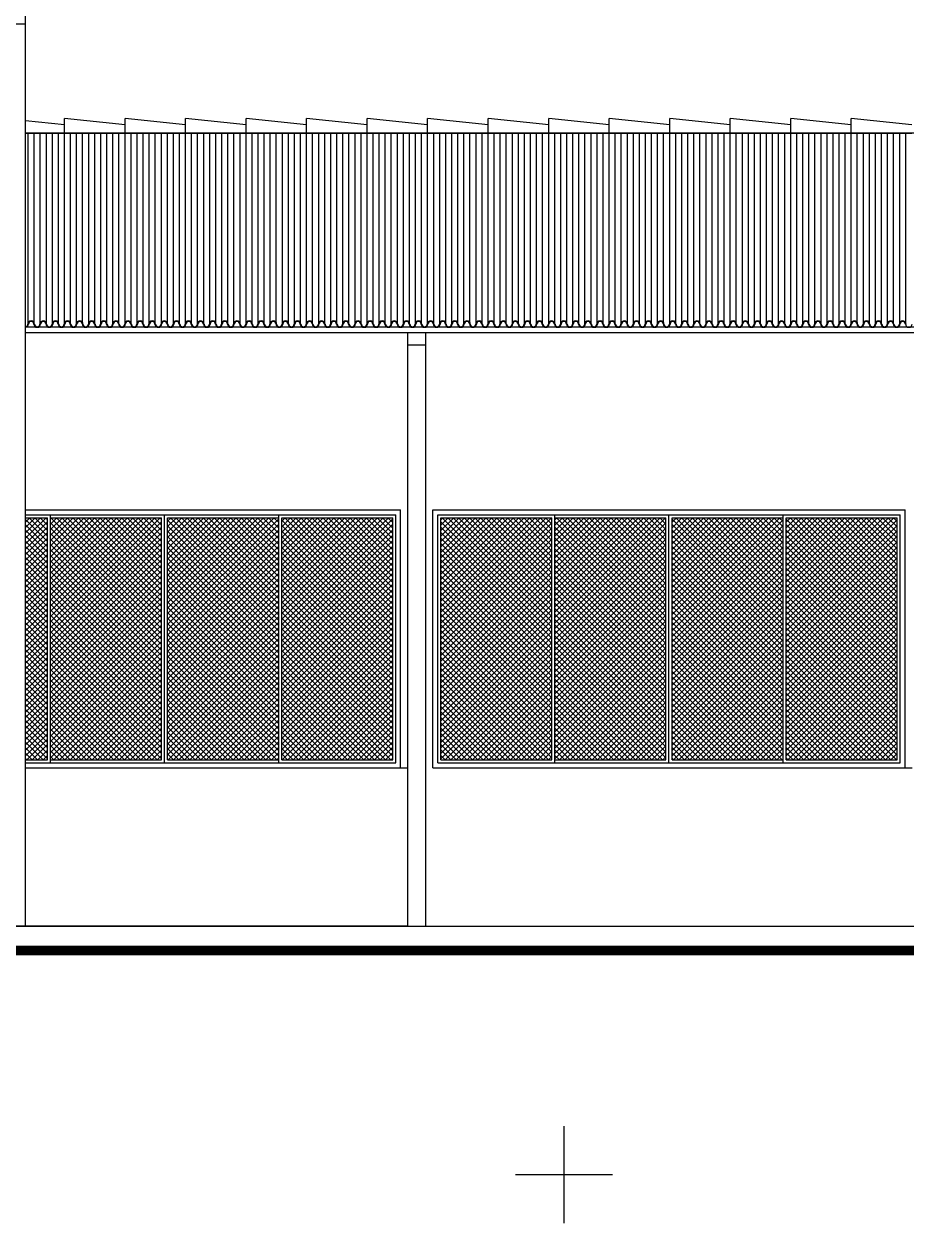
# Model space of a CAD drawing. Extents: x 5924 to 15219, y 2637 to 8140.
# Drawn here: x 7606 to 8335, y 6629 to 7619 of the extents above; entities that cross this region are included whole.
import ezdxf

# ---------------------------------------------------------------- set-up
doc = ezdxf.new("R2010")
doc.units = 0
doc.header["$LTSCALE"] = 35
for name, color, linetype in [('ESPEC', 2, 'CONTINUOUS'), ('ESPECARQ', 2, 'CONTINUOUS'), ('ESTRUT', 12, 'CONTINUOUS'), ('GERAL', 7, 'CONTINUOUS'), ('HACHURA', 13, 'CONTINUOUS'), ('INDCORTE', 2, 'CONTINUOUS'), ('LINVISTA', 13, 'CONTINUOUS'), ('MOBIL', 7, 'CONTINUOUS')]:
    doc.layers.add(name, color=color, linetype=linetype)

msp = doc.modelspace()

# ---------------------------------------------------------------- hatches: boundary and pattern name
at = {"layer": 'HACHURA'}
h = msp.add_hatch(dxfattribs=at)
h.set_pattern_fill('ANSI37', color=256, style=0)
h.paths.add_polyline_path([(7625.637, 7211.358), (7607.465, 7211.358), (7607.465, 7011.358), (7625.637, 7011.358)])
h.paths.add_polyline_path([(7719.887, 7211.358), (7628.137, 7211.358), (7628.137, 7011.358), (7719.887, 7011.358)])
h.paths.add_polyline_path([(7816.637, 7211.358), (7724.887, 7211.358), (7724.887, 7011.358), (7816.637, 7011.358)])
h.paths.add_polyline_path([(7910.887, 7211.358), (7819.137, 7211.358), (7819.137, 7011.358), (7910.887, 7011.358)])
h = msp.add_hatch(dxfattribs=at)
h.set_pattern_fill('ANSI37', color=256, style=0)
h.paths.add_polyline_path([(8042.337, 7211.358), (7950.587, 7211.358), (7950.587, 7011.358), (8042.337, 7011.358)])
h.paths.add_polyline_path([(8136.587, 7211.358), (8044.837, 7211.358), (8044.837, 7011.358), (8136.587, 7011.358)])
h.paths.add_polyline_path([(8233.337, 7211.358), (8141.587, 7211.358), (8141.587, 7011.358), (8233.337, 7011.358)])
h.paths.add_polyline_path([(8327.587, 7211.358), (8235.837, 7211.358), (8235.837, 7011.358), (8327.587, 7011.358)])

# ---------------------------------------------------------------- linework, layer by layer
at = {"layer": 'ESPEC'}
msp.add_line((7607.465, 6873.858), (7607.465, 8077.056), dxfattribs=at)
at = {"layer": 'ESPECARQ'}
for p, q in [((6920.49, 7619.338), (7607.465, 7619.338)), ((7607.465, 7217.858), (7917.387, 7217.858)), ((7607.465, 7213.858), (7913.387, 7213.858)), ((7628.137, 7008.858), (7628.137, 7213.858)), ((7722.387, 7008.858), (7722.387, 7213.858)), ((7816.637, 7008.858), (7816.637, 7213.858)), ((7913.387, 7008.858), (7913.387, 7213.858)), ((7917.387, 7004.858), (7917.387, 7217.858)), ((7944.087, 7217.858), (8334.087, 7217.858)), ((7944.087, 7004.858), (7944.087, 7217.858)), ((7948.087, 7008.858), (7948.087, 7213.858)), ((7948.087, 7213.858), (8330.087, 7213.858)), ((8044.837, 7008.858), (8044.837, 7213.858)), ((8139.087, 7008.858), (8139.087, 7213.858)), ((8233.337, 7008.858), (8233.337, 7213.858)), ((8330.087, 7008.858), (8330.087, 7213.858)), ((8334.087, 7004.858), (8334.087, 7217.858)), ((7607.465, 7211.358), (7625.637, 7211.358)), ((7625.637, 7011.358), (7625.637, 7211.358)), ((7628.137, 7211.358), (7719.887, 7211.358)), ((7719.887, 7011.358), (7719.887, 7211.358)), ((7724.887, 7011.358), (7724.887, 7211.358)), ((7724.887, 7211.358), (7816.637, 7211.358)), ((7819.137, 7011.358), (7819.137, 7211.358)), ((7819.137, 7211.358), (7910.887, 7211.358)), ((7910.887, 7011.358), (7910.887, 7211.358)), ((7950.587, 7211.358), (8042.337, 7211.358)), ((7950.587, 7011.358), (7950.587, 7211.358)), ((8042.337, 7011.358), (8042.337, 7211.358)), ((8044.837, 7211.358), (8136.587, 7211.358)), ((8136.587, 7011.358), (8136.587, 7211.358)), ((8141.587, 7211.358), (8233.337, 7211.358)), ((8141.587, 7011.358), (8141.587, 7211.358)), ((8235.837, 7211.358), (8327.587, 7211.358)), ((8235.837, 7011.358), (8235.837, 7211.358)), ((8327.587, 7011.358), (8327.587, 7211.358)), ((7607.465, 7011.358), (7625.637, 7011.358)), ((7607.465, 7008.858), (7913.387, 7008.858)), ((7607.465, 7004.858), (7917.387, 7004.858)), ((7628.137, 7011.358), (7719.887, 7011.358)), ((7724.887, 7011.358), (7816.637, 7011.358)), ((7819.137, 7011.358), (7910.887, 7011.358)), ((7944.087, 7004.858), (8334.087, 7004.858)), ((7948.087, 7008.858), (8330.087, 7008.858)), ((7950.587, 7011.358), (8042.337, 7011.358)), ((8044.837, 7011.358), (8136.587, 7011.358)), ((8141.587, 7011.358), (8233.337, 7011.358)), ((8235.837, 7011.358), (8327.587, 7011.358))]:
    msp.add_line(p, q, dxfattribs=at)
at = {"layer": 'ESTRUT'}
for p, q in [((7923.239, 6873.858), (7923.239, 7364.056)), ((7938.239, 6873.858), (7938.239, 7364.056)), ((7938.239, 7353.858), (7923.239, 7353.858)), ((7089.693, 6873.858), (11271.839, 6873.858))]:
    msp.add_line(p, q, dxfattribs=at)
at = {"layer": 'ESTRUT', "const_width": 8}
msp.add_lwpolyline([(6389.693, 6853.858), (12216.59, 6853.858)], dxfattribs=at)
at = {"layer": 'GERAL'}
for p, q in [((7639.693, 7536.073), (7607.465, 7539.423)), ((7689.693, 7536.073), (7639.693, 7541.271)), ((7639.693, 7529.073), (7639.693, 7541.271)), ((7739.693, 7536.073), (7689.693, 7541.271)), ((7689.693, 7529.073), (7689.693, 7541.271)), ((7789.693, 7536.073), (7739.693, 7541.271)), ((7739.693, 7529.073), (7739.693, 7541.271)), ((7839.693, 7536.073), (7789.693, 7541.271)), ((7789.693, 7529.073), (7789.693, 7541.271)), ((7889.693, 7536.073), (7839.693, 7541.271)), ((7839.693, 7529.073), (7839.693, 7541.271)), ((7939.693, 7536.073), (7889.693, 7541.271)), ((7889.693, 7529.073), (7889.693, 7541.271)), ((7989.693, 7536.073), (7939.693, 7541.271)), ((7939.693, 7529.073), (7939.693, 7541.271)), ((8039.693, 7536.073), (7989.693, 7541.271)), ((7989.693, 7529.073), (7989.693, 7541.271)), ((8089.693, 7536.073), (8039.693, 7541.271)), ((8039.693, 7529.073), (8039.693, 7541.271)), ((8139.693, 7536.073), (8089.693, 7541.271)), ((8089.693, 7529.073), (8089.693, 7541.271)), ((8189.693, 7536.073), (8139.693, 7541.271)), ((8139.693, 7529.073), (8139.693, 7541.271)), ((8239.693, 7536.073), (8189.693, 7541.271)), ((8189.693, 7529.073), (8189.693, 7541.271)), ((8289.693, 7536.073), (8239.693, 7541.271)), ((8239.693, 7529.073), (8239.693, 7541.271)), ((8339.693, 7536.073), (8289.693, 7541.271)), ((8289.693, 7529.073), (8289.693, 7541.271)), ((7639.693, 7529.073), (7639.693, 7536.073)), ((7689.693, 7529.073), (7689.693, 7536.073)), ((7739.693, 7529.073), (7739.693, 7536.073)), ((7789.693, 7529.073), (7789.693, 7536.073)), ((7839.693, 7529.073), (7839.693, 7536.073)), ((7889.693, 7529.073), (7889.693, 7536.073)), ((7939.693, 7529.073), (7939.693, 7536.073)), ((7989.693, 7529.073), (7989.693, 7536.073)), ((8039.693, 7529.073), (8039.693, 7536.073)), ((8089.693, 7529.073), (8089.693, 7536.073)), ((8139.693, 7529.073), (8139.693, 7536.073)), ((8189.693, 7529.073), (8189.693, 7536.073)), ((8239.693, 7529.073), (8239.693, 7536.073)), ((8289.693, 7529.073), (8289.693, 7536.073)), ((7607.465, 7529.073), (7639.693, 7529.073)), ((7639.693, 7529.073), (7689.693, 7529.073)), ((7689.693, 7529.073), (7739.693, 7529.073)), ((7739.693, 7529.073), (7789.693, 7529.073)), ((7789.693, 7529.073), (7839.693, 7529.073)), ((7839.693, 7529.073), (7889.693, 7529.073)), ((7889.693, 7529.073), (7939.693, 7529.073)), ((7939.693, 7529.073), (7989.693, 7529.073)), ((7989.693, 7529.073), (8039.693, 7529.073)), ((8039.693, 7529.073), (8089.693, 7529.073)), ((8089.693, 7529.073), (8139.693, 7529.073)), ((8139.693, 7529.073), (8189.693, 7529.073)), ((8189.693, 7529.073), (8239.693, 7529.073)), ((8239.693, 7529.073), (8289.693, 7529.073)), ((8289.693, 7529.073), (8339.693, 7529.073))]:
    msp.add_line(p, q, dxfattribs=at)
at = {"layer": 'HACHURA'}
for p, q in [((7609.693, 7371.411), (7609.693, 7373.862)), ((7609.693, 7372.508), (7609.693, 7373.862)), ((7619.693, 7371.411), (7619.693, 7373.862)), ((7619.693, 7372.508), (7619.693, 7373.862)), ((7629.693, 7371.411), (7629.693, 7373.862)), ((7629.693, 7372.508), (7629.693, 7373.862)), ((7639.693, 7371.411), (7639.693, 7373.862)), ((7639.693, 7372.508), (7639.693, 7373.862)), ((7649.693, 7371.411), (7649.693, 7373.862)), ((7649.693, 7372.508), (7649.693, 7373.862)), ((7659.693, 7371.411), (7659.693, 7373.862)), ((7659.693, 7372.508), (7659.693, 7373.862)), ((7669.693, 7371.411), (7669.693, 7373.862)), ((7669.693, 7372.508), (7669.693, 7373.862)), ((7679.693, 7371.411), (7679.693, 7373.862)), ((7679.693, 7372.508), (7679.693, 7373.862)), ((7689.693, 7371.411), (7689.693, 7373.862)), ((7689.693, 7372.508), (7689.693, 7373.862)), ((7699.693, 7371.411), (7699.693, 7373.862)), ((7699.693, 7372.508), (7699.693, 7373.862)), ((7709.693, 7371.411), (7709.693, 7373.862)), ((7709.693, 7372.508), (7709.693, 7373.862)), ((7719.693, 7371.411), (7719.693, 7373.862)), ((7719.693, 7372.508), (7719.693, 7373.862)), ((7729.693, 7371.411), (7729.693, 7373.862)), ((7729.693, 7372.508), (7729.693, 7373.862)), ((7739.693, 7371.411), (7739.693, 7373.862)), ((7739.693, 7372.508), (7739.693, 7373.862)), ((7749.693, 7371.411), (7749.693, 7373.862)), ((7749.693, 7372.508), (7749.693, 7373.862)), ((7759.693, 7371.411), (7759.693, 7373.862)), ((7759.693, 7372.508), (7759.693, 7373.862)), ((7769.693, 7371.411), (7769.693, 7373.862)), ((7769.693, 7372.508), (7769.693, 7373.862)), ((7779.693, 7371.411), (7779.693, 7373.862)), ((7779.693, 7372.508), (7779.693, 7373.862)), ((7789.693, 7371.411), (7789.693, 7373.862)), ((7789.693, 7372.508), (7789.693, 7373.862)), ((7799.693, 7371.411), (7799.693, 7373.862)), ((7799.693, 7372.508), (7799.693, 7373.862)), ((7809.693, 7371.411), (7809.693, 7373.862)), ((7809.693, 7372.508), (7809.693, 7373.862)), ((7819.693, 7371.411), (7819.693, 7373.862)), ((7819.693, 7372.508), (7819.693, 7373.862)), ((7829.693, 7371.411), (7829.693, 7373.862)), ((7829.693, 7372.508), (7829.693, 7373.862)), ((7839.693, 7371.411), (7839.693, 7373.862)), ((7839.693, 7372.508), (7839.693, 7373.862)), ((7849.693, 7371.411), (7849.693, 7373.862)), ((7849.693, 7372.508), (7849.693, 7373.862)), ((7859.693, 7371.411), (7859.693, 7373.862)), ((7859.693, 7372.508), (7859.693, 7373.862)), ((7869.693, 7371.411), (7869.693, 7373.862)), ((7869.693, 7372.508), (7869.693, 7373.862)), ((7879.693, 7371.411), (7879.693, 7373.862)), ((7879.693, 7372.508), (7879.693, 7373.862)), ((7889.693, 7371.411), (7889.693, 7373.862)), ((7889.693, 7372.508), (7889.693, 7373.862)), ((7899.693, 7371.411), (7899.693, 7373.862)), ((7899.693, 7372.508), (7899.693, 7373.862)), ((7909.693, 7371.411), (7909.693, 7373.862)), ((7909.693, 7372.508), (7909.693, 7373.862)), ((7919.693, 7371.411), (7919.693, 7373.862)), ((7919.693, 7372.508), (7919.693, 7373.862)), ((7929.693, 7371.411), (7929.693, 7373.862)), ((7929.693, 7372.508), (7929.693, 7373.862)), ((7939.693, 7371.411), (7939.693, 7373.862)), ((7939.693, 7372.508), (7939.693, 7373.862)), ((7949.693, 7371.411), (7949.693, 7373.862)), ((7949.693, 7372.508), (7949.693, 7373.862)), ((7959.693, 7371.411), (7959.693, 7373.862)), ((7959.693, 7372.508), (7959.693, 7373.862)), ((7969.693, 7371.411), (7969.693, 7373.862)), ((7969.693, 7372.508), (7969.693, 7373.862)), ((7979.693, 7371.411), (7979.693, 7373.862)), ((7979.693, 7372.508), (7979.693, 7373.862)), ((7989.693, 7371.411), (7989.693, 7373.862)), ((7989.693, 7372.508), (7989.693, 7373.862)), ((7999.693, 7371.411), (7999.693, 7373.862)), ((7999.693, 7372.508), (7999.693, 7373.862)), ((8009.693, 7371.411), (8009.693, 7373.862)), ((8009.693, 7372.508), (8009.693, 7373.862)), ((8019.693, 7371.411), (8019.693, 7373.862)), ((8019.693, 7372.508), (8019.693, 7373.862)), ((8029.693, 7371.411), (8029.693, 7373.862)), ((8029.693, 7372.508), (8029.693, 7373.862)), ((8039.693, 7371.411), (8039.693, 7373.862)), ((8039.693, 7372.508), (8039.693, 7373.862)), ((8049.693, 7371.411), (8049.693, 7373.862)), ((8049.693, 7372.508), (8049.693, 7373.862)), ((8059.693, 7371.411), (8059.693, 7373.862)), ((8059.693, 7372.508), (8059.693, 7373.862)), ((8069.693, 7371.411), (8069.693, 7373.862)), ((8069.693, 7372.508), (8069.693, 7373.862)), ((8079.693, 7371.411), (8079.693, 7373.862)), ((8079.693, 7372.508), (8079.693, 7373.862)), ((8089.693, 7371.411), (8089.693, 7373.862)), ((8089.693, 7372.508), (8089.693, 7373.862)), ((8099.693, 7371.411), (8099.693, 7373.862)), ((8099.693, 7372.508), (8099.693, 7373.862)), ((8109.693, 7371.411), (8109.693, 7373.862)), ((8109.693, 7372.508), (8109.693, 7373.862)), ((8119.693, 7371.411), (8119.693, 7373.862)), ((8119.693, 7372.508), (8119.693, 7373.862)), ((8129.693, 7371.411), (8129.693, 7373.862)), ((8129.693, 7372.508), (8129.693, 7373.862)), ((8139.693, 7371.411), (8139.693, 7373.862)), ((8139.693, 7372.508), (8139.693, 7373.862)), ((8149.693, 7371.411), (8149.693, 7373.862)), ((8149.693, 7372.508), (8149.693, 7373.862)), ((8159.693, 7371.411), (8159.693, 7373.862)), ((8159.693, 7372.508), (8159.693, 7373.862)), ((8169.693, 7371.411), (8169.693, 7373.862)), ((8169.693, 7372.508), (8169.693, 7373.862)), ((8179.693, 7371.411), (8179.693, 7373.862)), ((8179.693, 7372.508), (8179.693, 7373.862)), ((8189.693, 7371.411), (8189.693, 7373.862)), ((8189.693, 7372.508), (8189.693, 7373.862)), ((8199.693, 7371.411), (8199.693, 7373.862)), ((8199.693, 7372.508), (8199.693, 7373.862)), ((8209.693, 7371.411), (8209.693, 7373.862)), ((8209.693, 7372.508), (8209.693, 7373.862)), ((8219.693, 7371.411), (8219.693, 7373.862)), ((8219.693, 7372.508), (8219.693, 7373.862)), ((8229.693, 7371.411), (8229.693, 7373.862)), ((8229.693, 7372.508), (8229.693, 7373.862)), ((8239.693, 7371.411), (8239.693, 7373.862)), ((8239.693, 7372.508), (8239.693, 7373.862)), ((8249.693, 7371.411), (8249.693, 7373.862)), ((8249.693, 7372.508), (8249.693, 7373.862)), ((8259.693, 7371.411), (8259.693, 7373.862)), ((8259.693, 7372.508), (8259.693, 7373.862)), ((8269.693, 7371.411), (8269.693, 7373.862)), ((8269.693, 7372.508), (8269.693, 7373.862)), ((8279.693, 7371.411), (8279.693, 7373.862)), ((8279.693, 7372.508), (8279.693, 7373.862)), ((8289.693, 7371.411), (8289.693, 7373.862)), ((8289.693, 7372.508), (8289.693, 7373.862)), ((8299.693, 7371.411), (8299.693, 7373.862)), ((8299.693, 7372.508), (8299.693, 7373.862)), ((8309.693, 7371.411), (8309.693, 7373.862)), ((8309.693, 7372.508), (8309.693, 7373.862)), ((8319.693, 7371.411), (8319.693, 7373.862)), ((8319.693, 7372.508), (8319.693, 7373.862)), ((8329.693, 7371.411), (8329.693, 7373.862)), ((8329.693, 7372.508), (8329.693, 7373.862)), ((7917.387, 7004.858), (7923.239, 7004.858)), ((8334.087, 7004.858), (8339.939, 7004.858)), ((7923.239, 6873.858), (7521.539, 6873.858))]:
    msp.add_line(p, q, dxfattribs=at)
at = {"layer": 'INDCORTE'}
for p, q in [((7609.443, 7371.415), (7609.943, 7371.406)), ((7619.443, 7371.415), (7619.943, 7371.406)), ((7629.443, 7371.415), (7629.943, 7371.406)), ((7639.443, 7371.415), (7639.943, 7371.406)), ((7649.443, 7371.415), (7649.943, 7371.406)), ((7659.443, 7371.415), (7659.943, 7371.406)), ((7669.443, 7371.415), (7669.943, 7371.406)), ((7679.443, 7371.415), (7679.943, 7371.406)), ((7689.443, 7371.415), (7689.943, 7371.406)), ((7699.443, 7371.415), (7699.943, 7371.406)), ((7709.443, 7371.415), (7709.943, 7371.406)), ((7719.443, 7371.415), (7719.943, 7371.406)), ((7729.443, 7371.415), (7729.943, 7371.406)), ((7739.443, 7371.415), (7739.943, 7371.406)), ((7749.443, 7371.415), (7749.943, 7371.406)), ((7759.443, 7371.415), (7759.943, 7371.406)), ((7769.443, 7371.415), (7769.943, 7371.406)), ((7779.443, 7371.415), (7779.943, 7371.406)), ((7789.443, 7371.415), (7789.943, 7371.406)), ((7799.443, 7371.415), (7799.943, 7371.406)), ((7809.443, 7371.415), (7809.943, 7371.406)), ((7819.443, 7371.415), (7819.943, 7371.406)), ((7829.443, 7371.415), (7829.943, 7371.406)), ((7839.443, 7371.415), (7839.943, 7371.406)), ((7849.443, 7371.415), (7849.943, 7371.406)), ((7859.443, 7371.415), (7859.943, 7371.406)), ((7869.443, 7371.415), (7869.943, 7371.406)), ((7879.443, 7371.415), (7879.943, 7371.406)), ((7889.443, 7371.415), (7889.943, 7371.406)), ((7899.443, 7371.415), (7899.943, 7371.406)), ((7909.443, 7371.415), (7909.943, 7371.406)), ((7919.443, 7371.415), (7919.943, 7371.406)), ((7929.443, 7371.415), (7929.943, 7371.406)), ((7939.443, 7371.415), (7939.943, 7371.406)), ((7949.443, 7371.415), (7949.943, 7371.406)), ((7959.443, 7371.415), (7959.943, 7371.406)), ((7969.443, 7371.415), (7969.943, 7371.406)), ((7979.443, 7371.415), (7979.943, 7371.406)), ((7989.443, 7371.415), (7989.943, 7371.406)), ((7999.443, 7371.415), (7999.943, 7371.406)), ((8009.443, 7371.415), (8009.943, 7371.406)), ((8019.443, 7371.415), (8019.943, 7371.406)), ((8029.443, 7371.415), (8029.943, 7371.406)), ((8039.443, 7371.415), (8039.943, 7371.406)), ((8049.443, 7371.415), (8049.943, 7371.406)), ((8059.443, 7371.415), (8059.943, 7371.406)), ((8069.443, 7371.415), (8069.943, 7371.406)), ((8079.443, 7371.415), (8079.943, 7371.406)), ((8089.443, 7371.415), (8089.943, 7371.406)), ((8099.443, 7371.415), (8099.943, 7371.406)), ((8109.443, 7371.415), (8109.943, 7371.406)), ((8119.443, 7371.415), (8119.943, 7371.406)), ((8129.443, 7371.415), (8129.943, 7371.406)), ((8139.443, 7371.415), (8139.943, 7371.406)), ((8149.443, 7371.415), (8149.943, 7371.406)), ((8159.443, 7371.415), (8159.943, 7371.406)), ((8169.443, 7371.415), (8169.943, 7371.406)), ((8179.443, 7371.415), (8179.943, 7371.406)), ((8189.443, 7371.415), (8189.943, 7371.406)), ((8199.443, 7371.415), (8199.943, 7371.406)), ((8209.443, 7371.415), (8209.943, 7371.406)), ((8219.443, 7371.415), (8219.943, 7371.406)), ((8229.443, 7371.415), (8229.943, 7371.406)), ((8239.443, 7371.415), (8239.943, 7371.406)), ((8249.443, 7371.415), (8249.943, 7371.406)), ((8259.443, 7371.415), (8259.943, 7371.406)), ((8269.443, 7371.415), (8269.943, 7371.406)), ((8279.443, 7371.415), (8279.943, 7371.406)), ((8289.443, 7371.415), (8289.943, 7371.406)), ((8299.443, 7371.415), (8299.943, 7371.406)), ((8309.443, 7371.415), (8309.943, 7371.406)), ((8319.443, 7371.415), (8319.943, 7371.406)), ((8329.443, 7371.415), (8329.943, 7371.406)), ((11371.839, 7368.959), (7607.465, 7368.959))]:
    msp.add_line(p, q, dxfattribs=at)
for centre, radius, start, end in [((7607.193, 7371.46), 2.25, 276.961721, 358.876481), ((7607.193, 7371.46), 2.75, 275.691525, 358.876481), ((7612.193, 7371.362), 2.75, 1.123519, 178.876481), ((7612.193, 7371.362), 2.25, 1.123519, 178.876481), ((7617.193, 7371.46), 2.75, 181.123519, 358.876481), ((7617.193, 7371.46), 2.25, 181.123519, 358.876481), ((7622.193, 7371.362), 2.75, 1.123519, 178.876481), ((7622.193, 7371.362), 2.25, 1.123519, 178.876481), ((7627.193, 7371.46), 2.75, 181.123519, 358.876481), ((7627.193, 7371.46), 2.25, 181.123519, 358.876481), ((7632.193, 7371.362), 2.75, 1.123519, 178.876481), ((7632.193, 7371.362), 2.25, 1.123519, 178.876481), ((7637.193, 7371.46), 2.75, 181.123519, 358.876481), ((7637.193, 7371.46), 2.25, 181.123519, 358.876481), ((7642.193, 7371.362), 2.75, 1.123519, 178.876481), ((7642.193, 7371.362), 2.25, 1.123519, 178.876481), ((7647.193, 7371.46), 2.75, 181.123519, 358.876481), ((7647.193, 7371.46), 2.25, 181.123519, 358.876481), ((7652.193, 7371.362), 2.75, 1.123519, 178.876481), ((7652.193, 7371.362), 2.25, 1.123519, 178.876481), ((7657.193, 7371.46), 2.75, 181.123519, 358.876481), ((7657.193, 7371.46), 2.25, 181.123519, 358.876481), ((7662.193, 7371.362), 2.75, 1.123519, 178.876481), ((7662.193, 7371.362), 2.25, 1.123519, 178.876481), ((7667.193, 7371.46), 2.75, 181.123519, 358.876481), ((7667.193, 7371.46), 2.25, 181.123519, 358.876481), ((7672.193, 7371.362), 2.75, 1.123519, 178.876481), ((7672.193, 7371.362), 2.25, 1.123519, 178.876481), ((7677.193, 7371.46), 2.75, 181.123519, 358.876481), ((7677.193, 7371.46), 2.25, 181.123519, 358.876481), ((7682.193, 7371.362), 2.75, 1.123519, 178.876481), ((7682.193, 7371.362), 2.25, 1.123519, 178.876481), ((7687.193, 7371.46), 2.75, 181.123519, 358.876481), ((7687.193, 7371.46), 2.25, 181.123519, 358.876481), ((7692.193, 7371.362), 2.75, 1.123519, 178.876481), ((7692.193, 7371.362), 2.25, 1.123519, 178.876481), ((7697.193, 7371.46), 2.75, 181.123519, 358.876481), ((7697.193, 7371.46), 2.25, 181.123519, 358.876481), ((7702.193, 7371.362), 2.75, 1.123519, 178.876481), ((7702.193, 7371.362), 2.25, 1.123519, 178.876481), ((7707.193, 7371.46), 2.75, 181.123519, 358.876481), ((7707.193, 7371.46), 2.25, 181.123519, 358.876481), ((7712.193, 7371.362), 2.75, 1.123519, 178.876481), ((7712.193, 7371.362), 2.25, 1.123519, 178.876481), ((7717.193, 7371.46), 2.75, 181.123519, 358.876481), ((7717.193, 7371.46), 2.25, 181.123519, 358.876481), ((7722.193, 7371.362), 2.75, 1.123519, 178.876481), ((7722.193, 7371.362), 2.25, 1.123519, 178.876481), ((7727.193, 7371.46), 2.75, 181.123519, 358.876481), ((7727.193, 7371.46), 2.25, 181.123519, 358.876481), ((7732.193, 7371.362), 2.75, 1.123519, 178.876481), ((7732.193, 7371.362), 2.25, 1.123519, 178.876481), ((7737.193, 7371.46), 2.75, 181.123519, 358.876481), ((7737.193, 7371.46), 2.25, 181.123519, 358.876481), ((7742.193, 7371.362), 2.75, 1.123519, 178.876481), ((7742.193, 7371.362), 2.25, 1.123519, 178.876481), ((7747.193, 7371.46), 2.75, 181.123519, 358.876481), ((7747.193, 7371.46), 2.25, 181.123519, 358.876481), ((7752.193, 7371.362), 2.75, 1.123519, 178.876481), ((7752.193, 7371.362), 2.25, 1.123519, 178.876481), ((7757.193, 7371.46), 2.75, 181.123519, 358.876481), ((7757.193, 7371.46), 2.25, 181.123519, 358.876481), ((7762.193, 7371.362), 2.75, 1.123519, 178.876481), ((7762.193, 7371.362), 2.25, 1.123519, 178.876481), ((7767.193, 7371.46), 2.75, 181.123519, 358.876481), ((7767.193, 7371.46), 2.25, 181.123519, 358.876481), ((7772.193, 7371.362), 2.75, 1.123519, 178.876481), ((7772.193, 7371.362), 2.25, 1.123519, 178.876481), ((7777.193, 7371.46), 2.75, 181.123519, 358.876481), ((7777.193, 7371.46), 2.25, 181.123519, 358.876481), ((7782.193, 7371.362), 2.75, 1.123519, 178.876481), ((7782.193, 7371.362), 2.25, 1.123519, 178.876481), ((7787.193, 7371.46), 2.75, 181.123519, 358.876481), ((7787.193, 7371.46), 2.25, 181.123519, 358.876481), ((7792.193, 7371.362), 2.75, 1.123519, 178.876481), ((7792.193, 7371.362), 2.25, 1.123519, 178.876481), ((7797.193, 7371.46), 2.75, 181.123519, 358.876481), ((7797.193, 7371.46), 2.25, 181.123519, 358.876481), ((7802.193, 7371.362), 2.75, 1.123519, 178.876481), ((7802.193, 7371.362), 2.25, 1.123519, 178.876481), ((7807.193, 7371.46), 2.75, 181.123519, 358.876481), ((7807.193, 7371.46), 2.25, 181.123519, 358.876481), ((7812.193, 7371.362), 2.75, 1.123519, 178.876481), ((7812.193, 7371.362), 2.25, 1.123519, 178.876481), ((7817.193, 7371.46), 2.75, 181.123519, 358.876481), ((7817.193, 7371.46), 2.25, 181.123519, 358.876481), ((7822.193, 7371.362), 2.75, 1.123519, 178.876481), ((7822.193, 7371.362), 2.25, 1.123519, 178.876481), ((7827.193, 7371.46), 2.75, 181.123519, 358.876481), ((7827.193, 7371.46), 2.25, 181.123519, 358.876481), ((7832.193, 7371.362), 2.75, 1.123519, 178.876481), ((7832.193, 7371.362), 2.25, 1.123519, 178.876481), ((7837.193, 7371.46), 2.75, 181.123519, 358.876481), ((7837.193, 7371.46), 2.25, 181.123519, 358.876481), ((7842.193, 7371.362), 2.75, 1.123519, 178.876481), ((7842.193, 7371.362), 2.25, 1.123519, 178.876481), ((7847.193, 7371.46), 2.75, 181.123519, 358.876481), ((7847.193, 7371.46), 2.25, 181.123519, 358.876481), ((7852.193, 7371.362), 2.75, 1.123519, 178.876481), ((7852.193, 7371.362), 2.25, 1.123519, 178.876481), ((7857.193, 7371.46), 2.75, 181.123519, 358.876481), ((7857.193, 7371.46), 2.25, 181.123519, 358.876481), ((7862.193, 7371.362), 2.75, 1.123519, 178.876481), ((7862.193, 7371.362), 2.25, 1.123519, 178.876481), ((7867.193, 7371.46), 2.75, 181.123519, 358.876481), ((7867.193, 7371.46), 2.25, 181.123519, 358.876481), ((7872.193, 7371.362), 2.75, 1.123519, 178.876481), ((7872.193, 7371.362), 2.25, 1.123519, 178.876481), ((7877.193, 7371.46), 2.75, 181.123519, 358.876481), ((7877.193, 7371.46), 2.25, 181.123519, 358.876481), ((7882.193, 7371.362), 2.75, 1.123519, 178.876481), ((7882.193, 7371.362), 2.25, 1.123519, 178.876481), ((7887.193, 7371.46), 2.75, 181.123519, 358.876481), ((7887.193, 7371.46), 2.25, 181.123519, 358.876481), ((7892.193, 7371.362), 2.75, 1.123519, 178.876481), ((7892.193, 7371.362), 2.25, 1.123519, 178.876481), ((7897.193, 7371.46), 2.75, 181.123519, 358.876481), ((7897.193, 7371.46), 2.25, 181.123519, 358.876481), ((7902.193, 7371.362), 2.75, 1.123519, 178.876481), ((7902.193, 7371.362), 2.25, 1.123519, 178.876481), ((7907.193, 7371.46), 2.75, 181.123519, 358.876481), ((7907.193, 7371.46), 2.25, 181.123519, 358.876481), ((7912.193, 7371.362), 2.75, 1.123519, 178.876481), ((7912.193, 7371.362), 2.25, 1.123519, 178.876481), ((7917.193, 7371.46), 2.75, 181.123519, 358.876481), ((7917.193, 7371.46), 2.25, 181.123519, 358.876481), ((7922.193, 7371.362), 2.75, 1.123519, 178.876481), ((7922.193, 7371.362), 2.25, 1.123519, 178.876481), ((7927.193, 7371.46), 2.75, 181.123519, 358.876481), ((7927.193, 7371.46), 2.25, 181.123519, 358.876481), ((7932.193, 7371.362), 2.75, 1.123519, 178.876481), ((7932.193, 7371.362), 2.25, 1.123519, 178.876481), ((7937.193, 7371.46), 2.75, 181.123519, 358.876481), ((7937.193, 7371.46), 2.25, 181.123519, 358.876481), ((7942.193, 7371.362), 2.75, 1.123519, 178.876481), ((7942.193, 7371.362), 2.25, 1.123519, 178.876481), ((7947.193, 7371.46), 2.75, 181.123519, 358.876481), ((7947.193, 7371.46), 2.25, 181.123519, 358.876481), ((7952.193, 7371.362), 2.75, 1.123519, 178.876481), ((7952.193, 7371.362), 2.25, 1.123519, 178.876481), ((7957.193, 7371.46), 2.75, 181.123519, 358.876481), ((7957.193, 7371.46), 2.25, 181.123519, 358.876481), ((7962.193, 7371.362), 2.75, 1.123519, 178.876481), ((7962.193, 7371.362), 2.25, 1.123519, 178.876481), ((7967.193, 7371.46), 2.75, 181.123519, 358.876481), ((7967.193, 7371.46), 2.25, 181.123519, 358.876481), ((7972.193, 7371.362), 2.75, 1.123519, 178.876481), ((7972.193, 7371.362), 2.25, 1.123519, 178.876481), ((7977.193, 7371.46), 2.75, 181.123519, 358.876481), ((7977.193, 7371.46), 2.25, 181.123519, 358.876481), ((7982.193, 7371.362), 2.75, 1.123519, 178.876481), ((7982.193, 7371.362), 2.25, 1.123519, 178.876481), ((7987.193, 7371.46), 2.75, 181.123519, 358.876481), ((7987.193, 7371.46), 2.25, 181.123519, 358.876481), ((7992.193, 7371.362), 2.75, 1.123519, 178.876481), ((7992.193, 7371.362), 2.25, 1.123519, 178.876481), ((7997.193, 7371.46), 2.75, 181.123519, 358.876481), ((7997.193, 7371.46), 2.25, 181.123519, 358.876481), ((8002.193, 7371.362), 2.75, 1.123519, 178.876481), ((8002.193, 7371.362), 2.25, 1.123519, 178.876481), ((8007.193, 7371.46), 2.75, 181.123519, 358.876481), ((8007.193, 7371.46), 2.25, 181.123519, 358.876481), ((8012.193, 7371.362), 2.75, 1.123519, 178.876481), ((8012.193, 7371.362), 2.25, 1.123519, 178.876481), ((8017.193, 7371.46), 2.75, 181.123519, 358.876481), ((8017.193, 7371.46), 2.25, 181.123519, 358.876481), ((8022.193, 7371.362), 2.75, 1.123519, 178.876481), ((8022.193, 7371.362), 2.25, 1.123519, 178.876481), ((8027.193, 7371.46), 2.75, 181.123519, 358.876481), ((8027.193, 7371.46), 2.25, 181.123519, 358.876481), ((8032.193, 7371.362), 2.75, 1.123519, 178.876481), ((8032.193, 7371.362), 2.25, 1.123519, 178.876481), ((8037.193, 7371.46), 2.75, 181.123519, 358.876481), ((8037.193, 7371.46), 2.25, 181.123519, 358.876481), ((8042.193, 7371.362), 2.75, 1.123519, 178.876481), ((8042.193, 7371.362), 2.25, 1.123519, 178.876481), ((8047.193, 7371.46), 2.75, 181.123519, 358.876481), ((8047.193, 7371.46), 2.25, 181.123519, 358.876481), ((8052.193, 7371.362), 2.75, 1.123519, 178.876481), ((8052.193, 7371.362), 2.25, 1.123519, 178.876481), ((8057.193, 7371.46), 2.75, 181.123519, 358.876481), ((8057.193, 7371.46), 2.25, 181.123519, 358.876481), ((8062.193, 7371.362), 2.75, 1.123519, 178.876481), ((8062.193, 7371.362), 2.25, 1.123519, 178.876481), ((8067.193, 7371.46), 2.75, 181.123519, 358.876481), ((8067.193, 7371.46), 2.25, 181.123519, 358.876481), ((8072.193, 7371.362), 2.75, 1.123519, 178.876481), ((8072.193, 7371.362), 2.25, 1.123519, 178.876481), ((8077.193, 7371.46), 2.75, 181.123519, 358.876481), ((8077.193, 7371.46), 2.25, 181.123519, 358.876481), ((8082.193, 7371.362), 2.75, 1.123519, 178.876481), ((8082.193, 7371.362), 2.25, 1.123519, 178.876481), ((8087.193, 7371.46), 2.75, 181.123519, 358.876481), ((8087.193, 7371.46), 2.25, 181.123519, 358.876481), ((8092.193, 7371.362), 2.75, 1.123519, 178.876481), ((8092.193, 7371.362), 2.25, 1.123519, 178.876481), ((8097.193, 7371.46), 2.75, 181.123519, 358.876481), ((8097.193, 7371.46), 2.25, 181.123519, 358.876481), ((8102.193, 7371.362), 2.75, 1.123519, 178.876481), ((8102.193, 7371.362), 2.25, 1.123519, 178.876481), ((8107.193, 7371.46), 2.75, 181.123519, 358.876481), ((8107.193, 7371.46), 2.25, 181.123519, 358.876481), ((8112.193, 7371.362), 2.75, 1.123519, 178.876481), ((8112.193, 7371.362), 2.25, 1.123519, 178.876481), ((8117.193, 7371.46), 2.75, 181.123519, 358.876481), ((8117.193, 7371.46), 2.25, 181.123519, 358.876481), ((8122.193, 7371.362), 2.75, 1.123519, 178.876481), ((8122.193, 7371.362), 2.25, 1.123519, 178.876481), ((8127.193, 7371.46), 2.75, 181.123519, 358.876481), ((8127.193, 7371.46), 2.25, 181.123519, 358.876481), ((8132.193, 7371.362), 2.75, 1.123519, 178.876481), ((8132.193, 7371.362), 2.25, 1.123519, 178.876481), ((8137.193, 7371.46), 2.75, 181.123519, 358.876481), ((8137.193, 7371.46), 2.25, 181.123519, 358.876481), ((8142.193, 7371.362), 2.75, 1.123519, 178.876481), ((8142.193, 7371.362), 2.25, 1.123519, 178.876481), ((8147.193, 7371.46), 2.75, 181.123519, 358.876481), ((8147.193, 7371.46), 2.25, 181.123519, 358.876481), ((8152.193, 7371.362), 2.75, 1.123519, 178.876481), ((8152.193, 7371.362), 2.25, 1.123519, 178.876481), ((8157.193, 7371.46), 2.75, 181.123519, 358.876481), ((8157.193, 7371.46), 2.25, 181.123519, 358.876481), ((8162.193, 7371.362), 2.75, 1.123519, 178.876481), ((8162.193, 7371.362), 2.25, 1.123519, 178.876481), ((8167.193, 7371.46), 2.75, 181.123519, 358.876481), ((8167.193, 7371.46), 2.25, 181.123519, 358.876481), ((8172.193, 7371.362), 2.75, 1.123519, 178.876481), ((8172.193, 7371.362), 2.25, 1.123519, 178.876481), ((8177.193, 7371.46), 2.75, 181.123519, 358.876481), ((8177.193, 7371.46), 2.25, 181.123519, 358.876481), ((8182.193, 7371.362), 2.75, 1.123519, 178.876481), ((8182.193, 7371.362), 2.25, 1.123519, 178.876481), ((8187.193, 7371.46), 2.75, 181.123519, 358.876481), ((8187.193, 7371.46), 2.25, 181.123519, 358.876481), ((8192.193, 7371.362), 2.75, 1.123519, 178.876481), ((8192.193, 7371.362), 2.25, 1.123519, 178.876481), ((8197.193, 7371.46), 2.75, 181.123519, 358.876481), ((8197.193, 7371.46), 2.25, 181.123519, 358.876481), ((8202.193, 7371.362), 2.75, 1.123519, 178.876481), ((8202.193, 7371.362), 2.25, 1.123519, 178.876481), ((8207.193, 7371.46), 2.75, 181.123519, 358.876481), ((8207.193, 7371.46), 2.25, 181.123519, 358.876481), ((8212.193, 7371.362), 2.75, 1.123519, 178.876481), ((8212.193, 7371.362), 2.25, 1.123519, 178.876481), ((8217.193, 7371.46), 2.75, 181.123519, 358.876481), ((8217.193, 7371.46), 2.25, 181.123519, 358.876481), ((8222.193, 7371.362), 2.75, 1.123519, 178.876481), ((8222.193, 7371.362), 2.25, 1.123519, 178.876481), ((8227.193, 7371.46), 2.75, 181.123519, 358.876481), ((8227.193, 7371.46), 2.25, 181.123519, 358.876481), ((8232.193, 7371.362), 2.75, 1.123519, 178.876481), ((8232.193, 7371.362), 2.25, 1.123519, 178.876481), ((8237.193, 7371.46), 2.75, 181.123519, 358.876481), ((8237.193, 7371.46), 2.25, 181.123519, 358.876481), ((8242.193, 7371.362), 2.75, 1.123519, 178.876481), ((8242.193, 7371.362), 2.25, 1.123519, 178.876481), ((8247.193, 7371.46), 2.75, 181.123519, 358.876481), ((8247.193, 7371.46), 2.25, 181.123519, 358.876481), ((8252.193, 7371.362), 2.75, 1.123519, 178.876481), ((8252.193, 7371.362), 2.25, 1.123519, 178.876481), ((8257.193, 7371.46), 2.75, 181.123519, 358.876481), ((8257.193, 7371.46), 2.25, 181.123519, 358.876481), ((8262.193, 7371.362), 2.75, 1.123519, 178.876481), ((8262.193, 7371.362), 2.25, 1.123519, 178.876481), ((8267.193, 7371.46), 2.75, 181.123519, 358.876481), ((8267.193, 7371.46), 2.25, 181.123519, 358.876481), ((8272.193, 7371.362), 2.75, 1.123519, 178.876481), ((8272.193, 7371.362), 2.25, 1.123519, 178.876481), ((8277.193, 7371.46), 2.75, 181.123519, 358.876481), ((8277.193, 7371.46), 2.25, 181.123519, 358.876481), ((8282.193, 7371.362), 2.75, 1.123519, 178.876481), ((8282.193, 7371.362), 2.25, 1.123519, 178.876481), ((8287.193, 7371.46), 2.75, 181.123519, 358.876481), ((8287.193, 7371.46), 2.25, 181.123519, 358.876481), ((8292.193, 7371.362), 2.75, 1.123519, 178.876481), ((8292.193, 7371.362), 2.25, 1.123519, 178.876481), ((8297.193, 7371.46), 2.75, 181.123519, 358.876481), ((8297.193, 7371.46), 2.25, 181.123519, 358.876481), ((8302.193, 7371.362), 2.75, 1.123519, 178.876481), ((8302.193, 7371.362), 2.25, 1.123519, 178.876481), ((8307.193, 7371.46), 2.75, 181.123519, 358.876481), ((8307.193, 7371.46), 2.25, 181.123519, 358.876481), ((8312.193, 7371.362), 2.75, 1.123519, 178.876481), ((8312.193, 7371.362), 2.25, 1.123519, 178.876481), ((8317.193, 7371.46), 2.75, 181.123519, 358.876481), ((8317.193, 7371.46), 2.25, 181.123519, 358.876481), ((8322.193, 7371.362), 2.75, 1.123519, 178.876481), ((8322.193, 7371.362), 2.25, 1.123519, 178.876481), ((8327.193, 7371.46), 2.75, 181.123519, 358.876481), ((8327.193, 7371.46), 2.25, 181.123519, 358.876481), ((8332.193, 7371.362), 2.75, 1.123519, 178.876481), ((8332.193, 7371.362), 2.25, 1.123519, 178.876481), ((8337.193, 7371.46), 2.75, 181.123519, 358.876481)]:
    msp.add_arc(centre, radius, start, end, dxfattribs=at)
at = {"layer": 'LINVISTA'}
for p, q in [((11256.937, 7529.073), (7607.465, 7529.073)), ((7609.693, 7371.411), (7609.693, 7529.073)), ((7609.693, 7372.508), (7609.693, 7529.073)), ((7614.693, 7372.508), (7614.693, 7529.073)), ((7619.693, 7371.411), (7619.693, 7529.073)), ((7619.693, 7372.508), (7619.693, 7529.073)), ((7624.693, 7372.508), (7624.693, 7529.073)), ((7629.693, 7371.411), (7629.693, 7529.073)), ((7629.693, 7372.508), (7629.693, 7529.073)), ((7634.693, 7372.508), (7634.693, 7529.073)), ((7639.693, 7371.411), (7639.693, 7529.073)), ((7639.693, 7372.508), (7639.693, 7529.073)), ((7644.693, 7372.508), (7644.693, 7529.073)), ((7649.693, 7371.411), (7649.693, 7529.073)), ((7649.693, 7372.508), (7649.693, 7529.073)), ((7654.693, 7372.508), (7654.693, 7529.073)), ((7659.693, 7371.411), (7659.693, 7529.073)), ((7659.693, 7372.508), (7659.693, 7529.073)), ((7664.693, 7372.508), (7664.693, 7529.073)), ((7669.693, 7371.411), (7669.693, 7529.073)), ((7669.693, 7372.508), (7669.693, 7529.073)), ((7674.693, 7372.508), (7674.693, 7529.073)), ((7679.693, 7371.411), (7679.693, 7529.073)), ((7679.693, 7372.508), (7679.693, 7529.073)), ((7684.693, 7372.508), (7684.693, 7529.073)), ((7689.693, 7371.411), (7689.693, 7529.073)), ((7689.693, 7372.508), (7689.693, 7529.073)), ((7694.693, 7372.508), (7694.693, 7529.073)), ((7699.693, 7371.411), (7699.693, 7529.073)), ((7699.693, 7372.508), (7699.693, 7529.073)), ((7704.693, 7372.508), (7704.693, 7529.073)), ((7709.693, 7371.411), (7709.693, 7529.073)), ((7709.693, 7372.508), (7709.693, 7529.073)), ((7714.693, 7372.508), (7714.693, 7529.073)), ((7719.693, 7371.411), (7719.693, 7529.073)), ((7719.693, 7372.508), (7719.693, 7529.073)), ((7724.693, 7372.508), (7724.693, 7529.073)), ((7729.693, 7371.411), (7729.693, 7529.073)), ((7729.693, 7372.508), (7729.693, 7529.073)), ((7734.693, 7372.508), (7734.693, 7529.073)), ((7739.693, 7371.411), (7739.693, 7529.073)), ((7739.693, 7372.508), (7739.693, 7529.073)), ((7744.693, 7372.508), (7744.693, 7529.073)), ((7749.693, 7371.411), (7749.693, 7529.073)), ((7749.693, 7372.508), (7749.693, 7529.073)), ((7754.693, 7372.508), (7754.693, 7529.073)), ((7759.693, 7371.411), (7759.693, 7529.073)), ((7759.693, 7372.508), (7759.693, 7529.073)), ((7764.693, 7372.508), (7764.693, 7529.073)), ((7769.693, 7371.411), (7769.693, 7529.073)), ((7769.693, 7372.508), (7769.693, 7529.073)), ((7774.693, 7372.508), (7774.693, 7529.073)), ((7779.693, 7371.411), (7779.693, 7529.073)), ((7779.693, 7372.508), (7779.693, 7529.073)), ((7784.693, 7372.508), (7784.693, 7529.073)), ((7789.693, 7371.411), (7789.693, 7529.073)), ((7789.693, 7372.508), (7789.693, 7529.073)), ((7794.693, 7372.508), (7794.693, 7529.073)), ((7799.693, 7371.411), (7799.693, 7529.073)), ((7799.693, 7372.508), (7799.693, 7529.073)), ((7804.693, 7372.508), (7804.693, 7529.073)), ((7809.693, 7371.411), (7809.693, 7529.073)), ((7809.693, 7372.508), (7809.693, 7529.073)), ((7814.693, 7372.508), (7814.693, 7529.073)), ((7819.693, 7371.411), (7819.693, 7529.073)), ((7819.693, 7372.508), (7819.693, 7529.073)), ((7824.693, 7372.508), (7824.693, 7529.073)), ((7829.693, 7371.411), (7829.693, 7529.073)), ((7829.693, 7372.508), (7829.693, 7529.073)), ((7834.693, 7372.508), (7834.693, 7529.073)), ((7839.693, 7371.411), (7839.693, 7529.073)), ((7839.693, 7372.508), (7839.693, 7529.073)), ((7844.693, 7372.508), (7844.693, 7529.073)), ((7849.693, 7371.411), (7849.693, 7529.073)), ((7849.693, 7372.508), (7849.693, 7529.073)), ((7854.693, 7372.508), (7854.693, 7529.073)), ((7859.693, 7371.411), (7859.693, 7529.073)), ((7859.693, 7372.508), (7859.693, 7529.073)), ((7864.693, 7372.508), (7864.693, 7529.073)), ((7869.693, 7371.411), (7869.693, 7529.073)), ((7869.693, 7372.508), (7869.693, 7529.073)), ((7874.693, 7372.508), (7874.693, 7529.073)), ((7879.693, 7371.411), (7879.693, 7529.073)), ((7879.693, 7372.508), (7879.693, 7529.073)), ((7884.693, 7372.508), (7884.693, 7529.073)), ((7889.693, 7371.411), (7889.693, 7529.073)), ((7889.693, 7372.508), (7889.693, 7529.073)), ((7894.693, 7372.508), (7894.693, 7529.073)), ((7899.693, 7371.411), (7899.693, 7529.073)), ((7899.693, 7372.508), (7899.693, 7529.073)), ((7904.693, 7372.508), (7904.693, 7529.073)), ((7909.693, 7371.411), (7909.693, 7529.073)), ((7909.693, 7372.508), (7909.693, 7529.073)), ((7914.693, 7372.508), (7914.693, 7529.073)), ((7919.693, 7371.411), (7919.693, 7529.073)), ((7919.693, 7372.508), (7919.693, 7529.073)), ((7924.693, 7372.508), (7924.693, 7529.073)), ((7929.693, 7371.411), (7929.693, 7529.073)), ((7929.693, 7372.508), (7929.693, 7529.073)), ((7934.693, 7372.508), (7934.693, 7529.073)), ((7939.693, 7371.411), (7939.693, 7529.073)), ((7939.693, 7372.508), (7939.693, 7529.073)), ((7944.693, 7372.508), (7944.693, 7529.073)), ((7949.693, 7371.411), (7949.693, 7529.073)), ((7949.693, 7372.508), (7949.693, 7529.073)), ((7954.693, 7372.508), (7954.693, 7529.073)), ((7959.693, 7371.411), (7959.693, 7529.073)), ((7959.693, 7372.508), (7959.693, 7529.073)), ((7964.693, 7372.508), (7964.693, 7529.073)), ((7969.693, 7371.411), (7969.693, 7529.073)), ((7969.693, 7372.508), (7969.693, 7529.073)), ((7974.693, 7372.508), (7974.693, 7529.073)), ((7979.693, 7371.411), (7979.693, 7529.073)), ((7979.693, 7372.508), (7979.693, 7529.073)), ((7984.693, 7372.508), (7984.693, 7529.073)), ((7989.693, 7371.411), (7989.693, 7529.073)), ((7989.693, 7372.508), (7989.693, 7529.073)), ((7994.693, 7372.508), (7994.693, 7529.073)), ((7999.693, 7371.411), (7999.693, 7529.073)), ((7999.693, 7372.508), (7999.693, 7529.073)), ((8004.693, 7372.508), (8004.693, 7529.073)), ((8009.693, 7371.411), (8009.693, 7529.073)), ((8009.693, 7372.508), (8009.693, 7529.073)), ((8014.693, 7372.508), (8014.693, 7529.073)), ((8019.693, 7371.411), (8019.693, 7529.073)), ((8019.693, 7372.508), (8019.693, 7529.073)), ((8024.693, 7372.508), (8024.693, 7529.073)), ((8029.693, 7371.411), (8029.693, 7529.073)), ((8029.693, 7372.508), (8029.693, 7529.073)), ((8034.693, 7372.508), (8034.693, 7529.073)), ((8039.693, 7371.411), (8039.693, 7529.073)), ((8039.693, 7372.508), (8039.693, 7529.073)), ((8044.693, 7372.508), (8044.693, 7529.073)), ((8049.693, 7371.411), (8049.693, 7529.073)), ((8049.693, 7372.508), (8049.693, 7529.073)), ((8054.693, 7372.508), (8054.693, 7529.073)), ((8059.693, 7371.411), (8059.693, 7529.073)), ((8059.693, 7372.508), (8059.693, 7529.073)), ((8064.693, 7372.508), (8064.693, 7529.073)), ((8069.693, 7371.411), (8069.693, 7529.073)), ((8069.693, 7372.508), (8069.693, 7529.073)), ((8074.693, 7372.508), (8074.693, 7529.073)), ((8079.693, 7371.411), (8079.693, 7529.073)), ((8079.693, 7372.508), (8079.693, 7529.073)), ((8084.693, 7372.508), (8084.693, 7529.073)), ((8089.693, 7371.411), (8089.693, 7529.073)), ((8089.693, 7372.508), (8089.693, 7529.073)), ((8094.693, 7372.508), (8094.693, 7529.073)), ((8099.693, 7371.411), (8099.693, 7529.073)), ((8099.693, 7372.508), (8099.693, 7529.073)), ((8104.693, 7372.508), (8104.693, 7529.073)), ((8109.693, 7371.411), (8109.693, 7529.073)), ((8109.693, 7372.508), (8109.693, 7529.073)), ((8114.693, 7372.508), (8114.693, 7529.073)), ((8119.693, 7371.411), (8119.693, 7529.073)), ((8119.693, 7372.508), (8119.693, 7529.073)), ((8124.693, 7372.508), (8124.693, 7529.073)), ((8129.693, 7371.411), (8129.693, 7529.073)), ((8129.693, 7372.508), (8129.693, 7529.073)), ((8134.693, 7372.508), (8134.693, 7529.073)), ((8139.693, 7371.411), (8139.693, 7529.073)), ((8139.693, 7372.508), (8139.693, 7529.073)), ((8144.693, 7372.508), (8144.693, 7529.073)), ((8149.693, 7371.411), (8149.693, 7529.073)), ((8149.693, 7372.508), (8149.693, 7529.073)), ((8154.693, 7372.508), (8154.693, 7529.073)), ((8159.693, 7371.411), (8159.693, 7529.073)), ((8159.693, 7372.508), (8159.693, 7529.073)), ((8164.693, 7372.508), (8164.693, 7529.073)), ((8169.693, 7371.411), (8169.693, 7529.073)), ((8169.693, 7372.508), (8169.693, 7529.073)), ((8174.693, 7372.508), (8174.693, 7529.073)), ((8179.693, 7371.411), (8179.693, 7529.073)), ((8179.693, 7372.508), (8179.693, 7529.073)), ((8184.693, 7372.508), (8184.693, 7529.073)), ((8189.693, 7371.411), (8189.693, 7529.073)), ((8189.693, 7372.508), (8189.693, 7529.073)), ((8194.693, 7372.508), (8194.693, 7529.073)), ((8199.693, 7371.411), (8199.693, 7529.073)), ((8199.693, 7372.508), (8199.693, 7529.073)), ((8204.693, 7372.508), (8204.693, 7529.073)), ((8209.693, 7371.411), (8209.693, 7529.073)), ((8209.693, 7372.508), (8209.693, 7529.073)), ((8214.693, 7372.508), (8214.693, 7529.073)), ((8219.693, 7371.411), (8219.693, 7529.073)), ((8219.693, 7372.508), (8219.693, 7529.073)), ((8224.693, 7372.508), (8224.693, 7529.073)), ((8229.693, 7371.411), (8229.693, 7529.073)), ((8229.693, 7372.508), (8229.693, 7529.073)), ((8234.693, 7372.508), (8234.693, 7529.073)), ((8239.693, 7371.411), (8239.693, 7529.073)), ((8239.693, 7372.508), (8239.693, 7529.073)), ((8244.693, 7372.508), (8244.693, 7529.073)), ((8249.693, 7371.411), (8249.693, 7529.073)), ((8249.693, 7372.508), (8249.693, 7529.073)), ((8254.693, 7372.508), (8254.693, 7529.073)), ((8259.693, 7371.411), (8259.693, 7529.073)), ((8259.693, 7372.508), (8259.693, 7529.073)), ((8264.693, 7372.508), (8264.693, 7529.073)), ((8269.693, 7371.411), (8269.693, 7529.073)), ((8269.693, 7372.508), (8269.693, 7529.073)), ((8274.693, 7372.508), (8274.693, 7529.073)), ((8279.693, 7371.411), (8279.693, 7529.073)), ((8279.693, 7372.508), (8279.693, 7529.073)), ((8284.693, 7372.508), (8284.693, 7529.073)), ((8289.693, 7371.411), (8289.693, 7529.073)), ((8289.693, 7372.508), (8289.693, 7529.073)), ((8294.693, 7372.508), (8294.693, 7529.073)), ((8299.693, 7371.411), (8299.693, 7529.073)), ((8299.693, 7372.508), (8299.693, 7529.073)), ((8304.693, 7372.508), (8304.693, 7529.073)), ((8309.693, 7371.411), (8309.693, 7529.073)), ((8309.693, 7372.508), (8309.693, 7529.073)), ((8314.693, 7372.508), (8314.693, 7529.073)), ((8319.693, 7371.411), (8319.693, 7529.073)), ((8319.693, 7372.508), (8319.693, 7529.073)), ((8324.693, 7372.508), (8324.693, 7529.073)), ((8329.693, 7371.411), (8329.693, 7529.073)), ((8329.693, 7372.508), (8329.693, 7529.073)), ((8334.693, 7372.508), (8334.693, 7529.073)), ((7614.693, 7372.508), (7614.693, 7373.862)), ((7624.693, 7372.508), (7624.693, 7373.862)), ((7634.693, 7372.508), (7634.693, 7373.862)), ((7644.693, 7372.508), (7644.693, 7373.862)), ((7654.693, 7372.508), (7654.693, 7373.862)), ((7664.693, 7372.508), (7664.693, 7373.862)), ((7674.693, 7372.508), (7674.693, 7373.862)), ((7684.693, 7372.508), (7684.693, 7373.862)), ((7694.693, 7372.508), (7694.693, 7373.862)), ((7704.693, 7372.508), (7704.693, 7373.862)), ((7714.693, 7372.508), (7714.693, 7373.862)), ((7724.693, 7372.508), (7724.693, 7373.862)), ((7734.693, 7372.508), (7734.693, 7373.862)), ((7744.693, 7372.508), (7744.693, 7373.862)), ((7754.693, 7372.508), (7754.693, 7373.862)), ((7764.693, 7372.508), (7764.693, 7373.862)), ((7774.693, 7372.508), (7774.693, 7373.862)), ((7784.693, 7372.508), (7784.693, 7373.862)), ((7794.693, 7372.508), (7794.693, 7373.862)), ((7804.693, 7372.508), (7804.693, 7373.862)), ((7814.693, 7372.508), (7814.693, 7373.862)), ((7824.693, 7372.508), (7824.693, 7373.862)), ((7834.693, 7372.508), (7834.693, 7373.862)), ((7844.693, 7372.508), (7844.693, 7373.862)), ((7854.693, 7372.508), (7854.693, 7373.862)), ((7864.693, 7372.508), (7864.693, 7373.862)), ((7874.693, 7372.508), (7874.693, 7373.862)), ((7884.693, 7372.508), (7884.693, 7373.862)), ((7894.693, 7372.508), (7894.693, 7373.862)), ((7904.693, 7372.508), (7904.693, 7373.862)), ((7914.693, 7372.508), (7914.693, 7373.862)), ((7924.693, 7372.508), (7924.693, 7373.862)), ((7934.693, 7372.508), (7934.693, 7373.862)), ((7944.693, 7372.508), (7944.693, 7373.862)), ((7954.693, 7372.508), (7954.693, 7373.862)), ((7964.693, 7372.508), (7964.693, 7373.862)), ((7974.693, 7372.508), (7974.693, 7373.862)), ((7984.693, 7372.508), (7984.693, 7373.862)), ((7994.693, 7372.508), (7994.693, 7373.862)), ((8004.693, 7372.508), (8004.693, 7373.862)), ((8014.693, 7372.508), (8014.693, 7373.862)), ((8024.693, 7372.508), (8024.693, 7373.862)), ((8034.693, 7372.508), (8034.693, 7373.862)), ((8044.693, 7372.508), (8044.693, 7373.862)), ((8054.693, 7372.508), (8054.693, 7373.862)), ((8064.693, 7372.508), (8064.693, 7373.862)), ((8074.693, 7372.508), (8074.693, 7373.862)), ((8084.693, 7372.508), (8084.693, 7373.862)), ((8094.693, 7372.508), (8094.693, 7373.862)), ((8104.693, 7372.508), (8104.693, 7373.862)), ((8114.693, 7372.508), (8114.693, 7373.862)), ((8124.693, 7372.508), (8124.693, 7373.862)), ((8134.693, 7372.508), (8134.693, 7373.862)), ((8144.693, 7372.508), (8144.693, 7373.862)), ((8154.693, 7372.508), (8154.693, 7373.862)), ((8164.693, 7372.508), (8164.693, 7373.862)), ((8174.693, 7372.508), (8174.693, 7373.862)), ((8184.693, 7372.508), (8184.693, 7373.862)), ((8194.693, 7372.508), (8194.693, 7373.862)), ((8204.693, 7372.508), (8204.693, 7373.862)), ((8214.693, 7372.508), (8214.693, 7373.862)), ((8224.693, 7372.508), (8224.693, 7373.862)), ((8234.693, 7372.508), (8234.693, 7373.862)), ((8244.693, 7372.508), (8244.693, 7373.862)), ((8254.693, 7372.508), (8254.693, 7373.862)), ((8264.693, 7372.508), (8264.693, 7373.862)), ((8274.693, 7372.508), (8274.693, 7373.862)), ((8284.693, 7372.508), (8284.693, 7373.862)), ((8294.693, 7372.508), (8294.693, 7373.862)), ((8304.693, 7372.508), (8304.693, 7373.862)), ((8314.693, 7372.508), (8314.693, 7373.862)), ((8324.693, 7372.508), (8324.693, 7373.862)), ((8334.693, 7372.508), (8334.693, 7373.862)), ((11371.839, 7364.056), (7607.465, 7364.056))]:
    msp.add_line(p, q, dxfattribs=at)
at = {"layer": 'MOBIL'}
for p, q in [((8052.383, 6628.644), (8052.383, 6708.644)), ((8012.383, 6668.644), (8092.383, 6668.644))]:
    msp.add_line(p, q, dxfattribs=at)
for radius, end in [(1487.016, 172.845002), (1477.016, 172.796303)]:
    msp.add_arc((8052.383, 6668.644), radius, 102.503776, end, dxfattribs=at)

doc.saveas('drawing.dxf')
